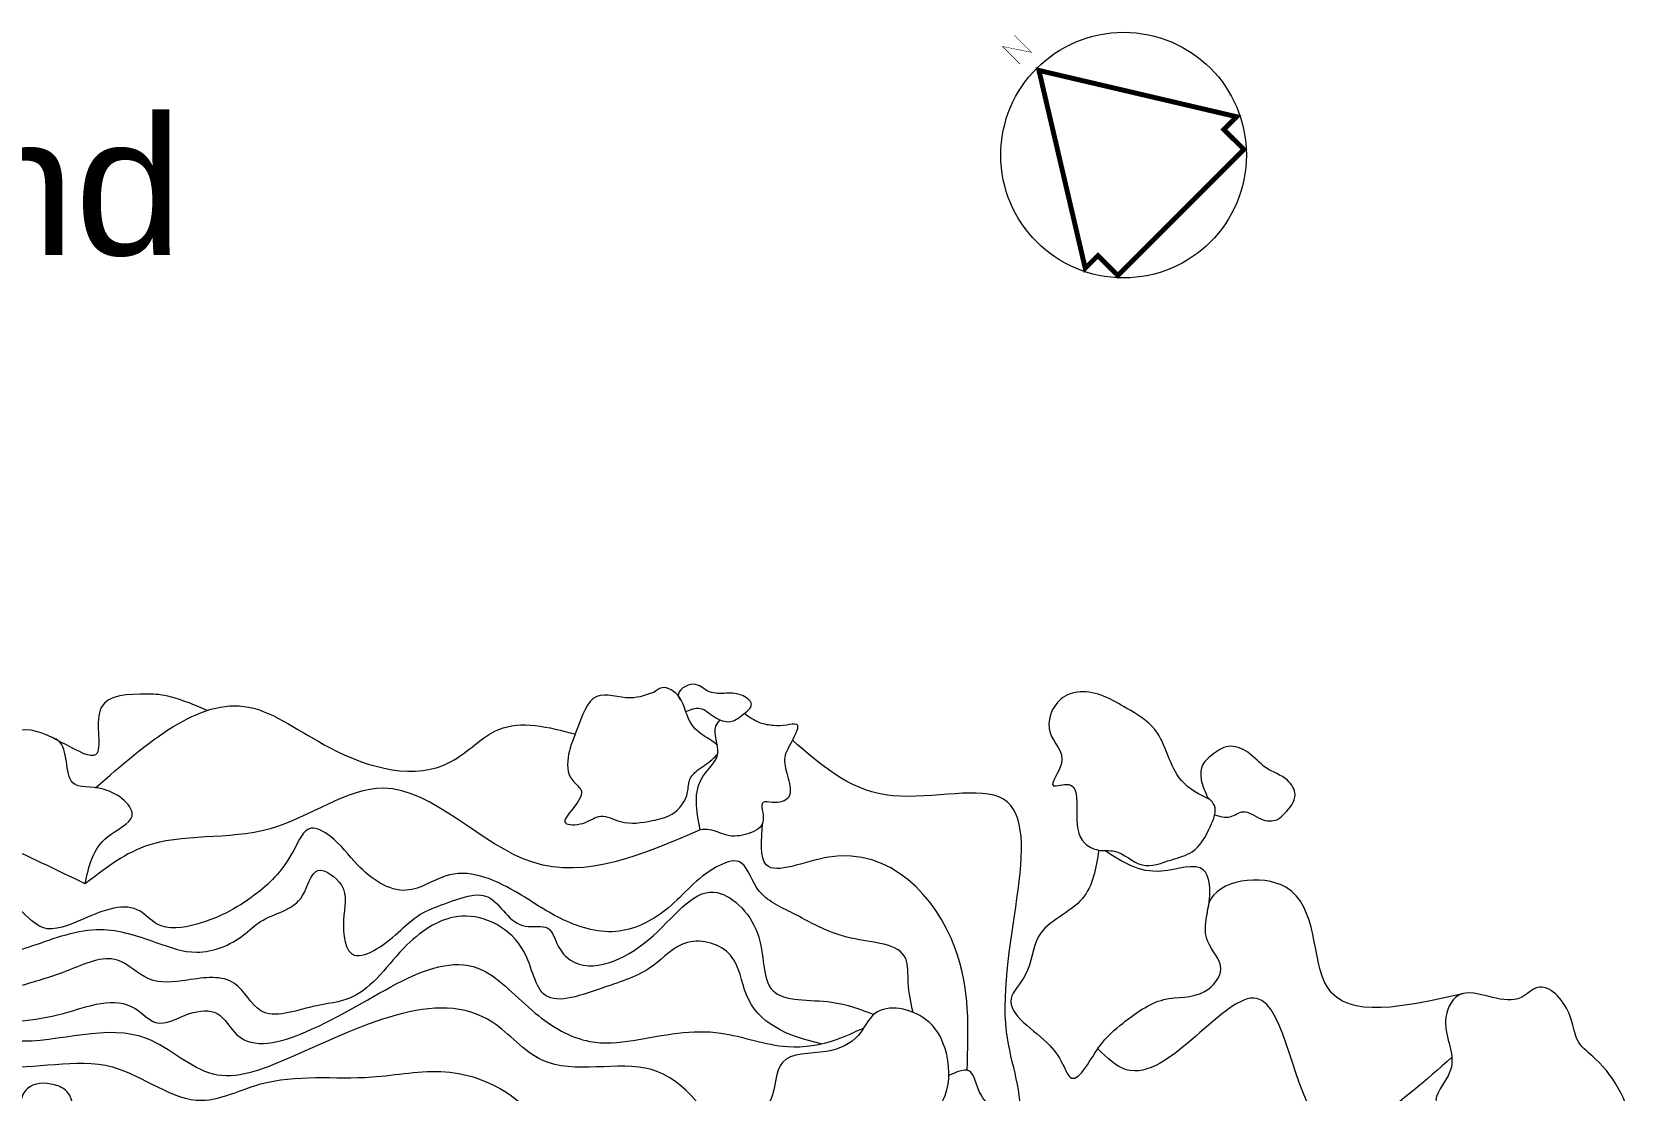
# Model space of a CAD drawing. Header units: millimetres. Extents: x 0 to 105900, y -40 to 70523.
# Drawn here: x 68538 to 103526, y 38116 to 61066 of the extents above; entities that cross this region are included whole.
import ezdxf

# ---------------------------------------------------------------- set-up
doc = ezdxf.new("R2010")
doc.units = ezdxf.units.MM
doc.layers.add('ceco.net 442 Smith House site plan', color=9, linetype='Continuous', lineweight=15)
doc.layers.add('ceco.net Smith House text', color=7, linetype='Continuous', lineweight=15)
doc.styles.add('ceco.net', font='arial.ttf', dxfattribs={"height": 300})

msp = doc.modelspace()

# ---------------------------------------------------------------- linework, layer by layer
at = {"layer": 'ceco.net 442 Smith House site plan', "color": 7, "lineweight": 0, "const_width": 10.7}
msp.add_lwpolyline([(89955, 60380), (89578, 60757), (90206, 60631), (89829, 61008)], dxfattribs=at)
at = {"layer": 'ceco.net 442 Smith House site plan', "color": 7, "const_width": 107}
msp.add_lwpolyline([(94657, 59234), (90368, 60238), (91372, 55949), (91648, 56225), (92081, 55792), (94814, 58525), (94380, 58958)], close=True, dxfattribs=at)
at = {"layer": 'ceco.net 442 Smith House site plan', "color": 7}
msp.add_circle((92204, 58402), 2663, dxfattribs=at)
at = {"layer": 'ceco.net 442 Smith House site plan'}
for points in [[(82709, 46340), (83019, 46407), (83334, 46220), (83679, 46121), (83935, 46259), (84132, 46496), (83915, 46693), (83541, 46732), (83186, 46781), (82881, 46929), (82548, 46675), (82624, 46559)], [(69912, 44684), (73229, 46434), (74987, 45555), (77623, 45252), (78654, 45949), (80312, 45851)], [(94087, 44420), (93458, 44840), (92878, 45950), (92274, 46407), (91263, 46765), (90843, 46605), (90609, 45876), (90856, 45210), (90683, 44729), (91016, 44753), (91189, 44198), (91361, 43482), (91657, 43334), (92003, 43310), (92607, 43013), (93248, 43125), (93692, 43297), (94087, 43853), (94173, 44297), (94025, 44482)], [(83985, 46297), (84310, 46101), (84616, 46041), (84901, 46051), (85108, 46061), (85000, 45677), (84852, 45302), (84931, 44888), (84941, 44484), (84586, 44366), (84389, 44366), (84389, 43972), (84054, 43686), (83601, 43656), (83227, 43774), (83020, 43774)], [(83020, 43774), (83079, 44928), (83406, 45432), (83365, 46022), (83456, 46155)], [(69683, 42602), (70172, 43622), (70702, 44071), (70078, 44653), (69415, 44795), (69091, 45713), (68937, 45788)], [(98242, 17529), (97042, 20959), (97869, 22361), (95775, 24322), (95143, 25341), (93319, 28231), (90854, 29194), (91462, 32236), (89159, 35318), (89936, 37431), (89666, 39391), (89499, 44489), (87039, 44532), (85022, 45718)], [(94180, 44099), (94513, 44055), (94795, 44166), (95183, 44008), (95542, 43999), (95693, 44124), (95924, 44534), (95757, 44846), (95292, 45115), (94897, 45454), (94474, 45582), (94120, 45394), (93906, 45154), (93889, 44851), (94025, 44482)], [(69683, 42602), (67767, 43500), (67156, 43867), (66895, 44727)], [(83020, 43774), (79393, 43068), (76150, 44675), (73695, 43796), (70953, 43401), (69683, 42602)], [(87639, 39814), (87533, 40465), (87479, 40982), (86294, 41424), (84990, 41985), (84236, 42534), (83859, 43084), (83379, 42967), (82334, 42083), (81267, 41576), (80050, 41824), (79095, 42385), (77586, 42795), (76649, 42461), (75593, 43011), (74995, 43636), (74586, 43809), (74209, 43334), (73423, 42407), (72107, 41727), (71234, 41737), (70879, 42007), (69657, 41846), (68763, 41652), (68138, 42137), (67445, 42310), (66583, 41814), (65480, 41329), (64489, 41954), (63961, 42375), (62776, 41588), (62345, 41681)], [(88810, 38558), (88547, 41219), (85812, 43181), (84456, 43011), (84382, 43936)], [(91665, 43333), (91310, 42281), (90360, 41463), (90072, 40622), (89763, 40114), (90603, 39097), (90912, 38633), (91045, 38411), (91663, 39053), (92193, 39583), (93077, 40092), (93961, 40269), (94314, 40755), (94027, 41352), (94071, 42347), (93939, 42900), (93024, 42875), (91798, 43323)], [(99557, 40220), (96623, 40360), (95720, 42529), (94055, 42182), (94011, 41925)], [(63081, 39809), (65063, 40227), (66826, 39937), (67382, 39736), (69208, 39792), (70770, 39898), (71211, 39598), (71951, 39787), (72549, 39787), (72974, 39330), (74470, 39393), (78301, 40730), (79446, 39799), (80630, 39185), (82539, 39366), (83467, 39366), (84916, 39073), (85975, 39227), (86568, 39479)], [(83713, 36774), (81964, 38575), (79593, 38780), (78522, 39596), (74069, 38807), (72462, 38475), (71034, 39241), (68153, 39190), (64859, 39833), (63570, 39403)], [(99323, 38841), (96464, 37456), (95092, 40116), (92262, 38571), (91645, 39026)], [(99771, 37146), (99713, 37577), (98989, 37870), (99282, 38536), (99185, 39631), (99458, 40179), (100201, 40140), (100827, 40140), (101179, 40355), (101864, 39788), (102079, 39162), (102431, 38810), (103310, 37166), (103291, 35698), (102763, 35131), (102391, 34759), (101277, 35307), (100377, 35307), (100338, 35992), (99752, 37049), (99087, 37186), (98598, 36931), (98363, 36462), (98031, 36559), (97699, 36285), (97210, 36207), (96917, 35933), (96975, 35385), (96584, 34661), (96701, 34524), (97503, 35014), (98207, 34779), (98539, 34720), (98500, 34172), (98403, 33742), (99009, 33448), (99400, 33409), (99752, 33683), (100123, 33840), (100006, 34485), (100338, 35288), (100397, 35914), (100125, 36897), (99771, 37146)], [(83992, 35615), (83650, 36389), (84073, 37348), (84552, 37926), (84805, 38730), (85764, 38970), (86458, 39324), (86811, 39790), (87910, 39663), (88333, 39028), (88333, 38013), (87811, 37025), (87403, 35559), (86782, 35375), (86458, 34642), (85683, 34698), (85035, 34487), (84471, 34487), (84119, 35107), (83992, 35615)], [(64137, 38851), (65529, 39226), (67777, 38663), (70276, 38631), (72218, 37908), (73465, 38256), (75906, 38414), (77496, 38527), (78939, 37997), (79608, 37353), (80690, 36123), (81845, 35207), (83277, 34248), (83998, 33943), (84055, 33458), (84115, 32598)], [(87714, 36198), (88239, 36234), (88704, 36573), (89253, 37067), (89422, 37588), (89112, 38026), (88845, 38547), (88414, 38447)]]:
    msp.add_spline(points, degree=3, dxfattribs=at)
for points, knots in [([(72330, 46361), (71534, 46715), (70958, 46715), (69741, 46709), (70266, 44765), (68647, 46228), (67897, 45838), (67655, 45641)], [63.636639, 63.636639, 63.636639, 63.636639, 270.804241, 559.857434, 838.28155, 1264.496234, 1518.504086, 1518.504086, 1518.504086, 1518.504086]), ([(82050, 46772), (81876, 46703), (81474, 46546), (80655, 46871), (80387, 45998), (80134, 45443), (80126, 44884), (80688, 44531), (79765, 43863), (80542, 43874), (80855, 44164), (81376, 43860), (81901, 43953), (82473, 44076), (82776, 44479), (82759, 44889), (83029, 45125), (83248, 45250), (83385, 45398), (83406, 45432)], [0, 0, 0, 0, 157.413267, 362.820653, 593.155903, 757.271493, 920.171113, 1002.947124, 1220.129677, 1325.55898, 1445.056276, 1568.879726, 1763.103412, 1888.53406, 2055.621301, 2134.56174, 2217.055578, 2331.908834, 2366.630554, 2366.630554, 2366.630554, 2366.630554]), ([(83395, 45602), (83320, 45693), (82928, 45875), (82724, 46234), (82625, 46669), (82245, 46934), (82068, 46789), (82011, 46742)], [2429.527555, 2429.527555, 2429.527555, 2429.527555, 2540.516703, 2683.734385, 2795.603742, 2918.473531, 2976.991575, 2976.991575, 2976.991575, 2976.991575]), ([(62458, 41003), (62675, 41032), (63206, 41136), (63761, 42395), (64254, 41102), (65246, 40768), (66269, 40970), (67456, 40920), (68623, 41265), (69920, 41776), (71119, 41373), (72149, 40993), (72988, 41332), (73606, 41954), (74436, 42037), (74621, 43124), (75440, 42524), (75227, 41868), (75345, 40882), (76325, 41302), (76767, 41926), (77621, 42214), (78364, 42509), (78791, 41953), (79185, 41594), (79784, 41764), (79904, 41235), (80515, 40575), (82055, 41234), (83122, 42918), (84508, 41611), (84276, 39986), (85821, 40142), (86498, 39880), (86785, 39769)], [22.696595, 22.696595, 22.696595, 22.696595, 206.439163, 479.663609, 751.773568, 950.124642, 1357.745854, 1602.668911, 1949.674679, 2381.779834, 2728.155259, 2985.446873, 3287.761782, 3420.652437, 3723.401912, 3902.680848, 4071.771478, 4284.355317, 4508.063749, 4650.112107, 5008.199932, 5168.138505, 5419.084646, 5566.502205, 5712.747425, 5848.843914, 5974.711946, 6089.756761, 6583.423009, 7075.158551, 7439.579114, 7803.198264, 8168.925305, 8437.592769, 8437.592769, 8437.592769, 8437.592769]), ([(85644, 39133), (84895, 39303), (83984, 39707), (83848, 41186), (82685, 41525), (81950, 40670), (80959, 40385), (79496, 39817), (79311, 41440), (77877, 42179), (76500, 41284), (75767, 40075), (74550, 39980), (73478, 39547), (72966, 40677), (71954, 40521), (71044, 40396), (70338, 41191), (69298, 40679), (68319, 40403), (67226, 40078), (66159, 40806), (65017, 40637), (64095, 40772), (63447, 41021), (62918, 40916), (62658, 40720), (62608, 40683)], [268.851243, 268.851243, 268.851243, 268.851243, 844.333498, 1105.098258, 1377.691816, 1636.159041, 1966.780581, 2320.740871, 2620.779779, 3055.550407, 3433.988283, 3901.717736, 4141.763921, 4460.627711, 4691.77225, 4981.010556, 5217.374671, 5440.357843, 5748.053717, 6047.067081, 6355.237547, 6636.900407, 7060.3448, 7285.863847, 7420.010298, 7643.224539, 7695.713859, 7695.713859, 7695.713859, 7695.713859]), ([(69162, 37277), (69225, 37304), (69495, 37468), (69437, 38076), (68939, 38299), (68511, 38295), (68196, 37853), (68321, 37519), (68426, 37238)], [208.004317, 208.004317, 208.004317, 208.004317, 265.116791, 465.094928, 549.701536, 719.602305, 762.199215, 988.566755, 988.566755, 988.566755, 988.566755])]:
    msp.add_open_spline(points, degree=3, knots=knots, dxfattribs=at)

# ---------------------------------------------------------------- texts
at = {"layer": 'ceco.net Smith House text', "ltscale": 30, "insert": (36843, 59234), "char_height": 3000, "width": 35993.21, "attachment_point": 1, "style": 'ceco.net'}
msp.add_mtext('Long Island Sound', dxfattribs=at)

doc.saveas('drawing.dxf')
